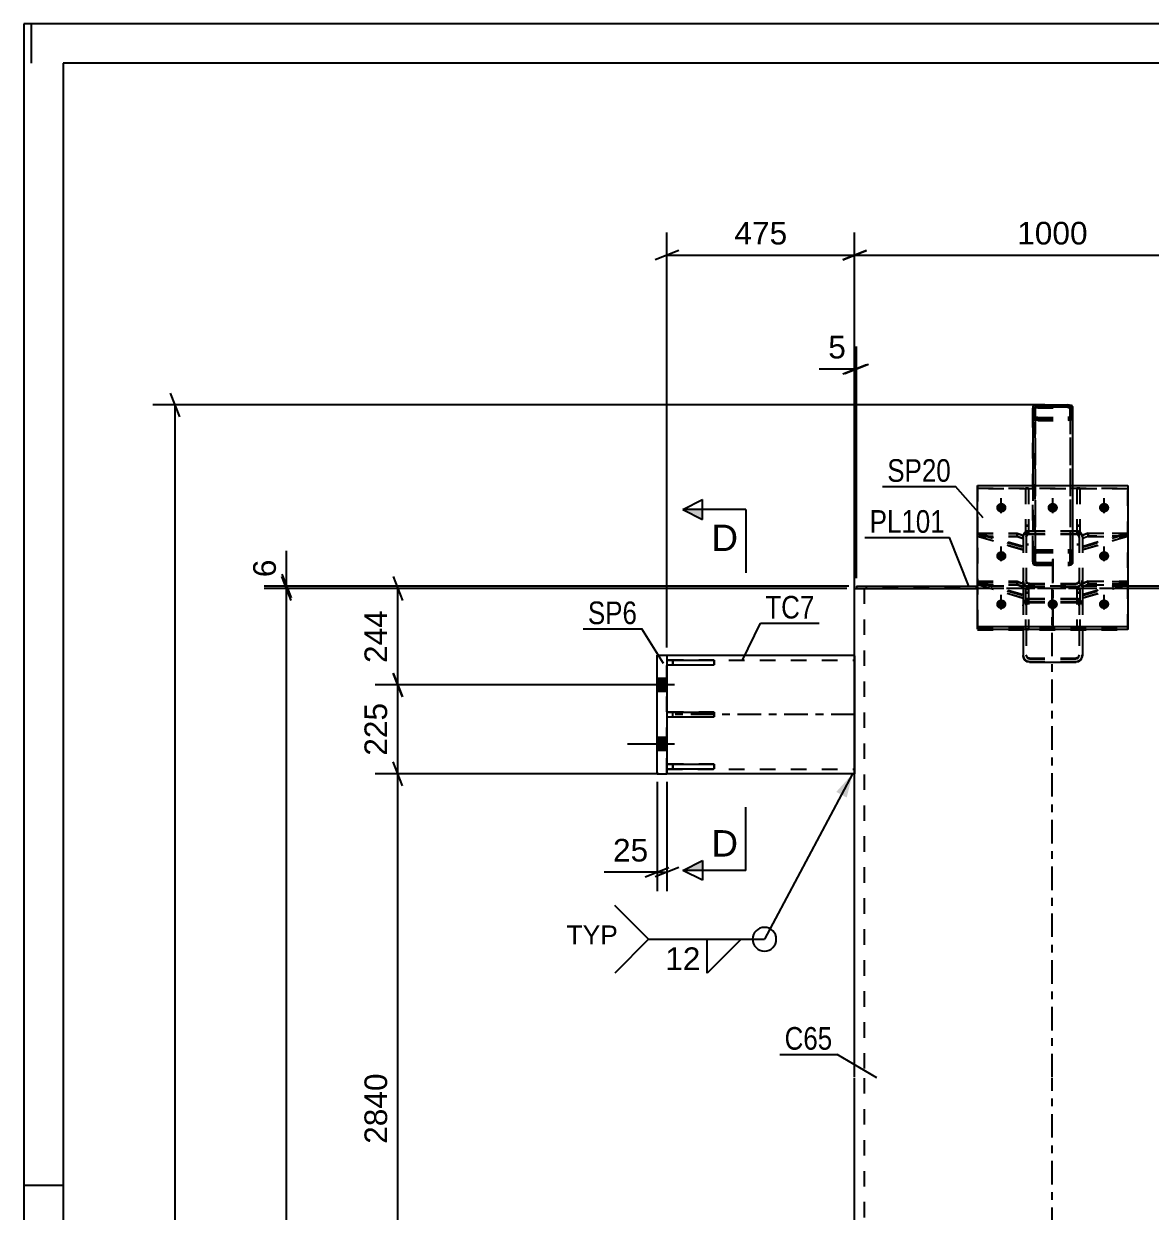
# Model space of a CAD drawing. Header units: millimetres. Extents: x 0 to 841, y 0 to 1249.
# Drawn here: x 0 to 142.5, y 443.7 to 594 of the extents above; entities that cross this region are included whole.
import ezdxf

# ---------------------------------------------------------------- set-up
doc = ezdxf.new("R2010")
doc.units = ezdxf.units.MM
doc.linetypes.add('DXK_LINE_DOT2', pattern=[3.9198, 1.9599, -1.9599])
doc.linetypes.add('DXK_LINE_DOT3', pattern=[5.9187, 2.979, -0.9799, 0.9799, -0.9799])
doc.styles.add('Arial', font='ARIAL.TTF', dxfattribs={"height": 0.2})
doc.styles.add('Arial Narrow', font='ARIALN.TTF', dxfattribs={"height": 0.2})

# ---------------------------------------------------------------- blocks, each defined once
blk = doc.blocks.new('Unknown-284856767-1127')
at = {"color": 5, "linetype": 'Continuous'}
for p, q in [((841, 594), (0, 594)), ((0, 594), (0, 0)), ((1, 589), (1, 594)), ((836, 589), (5, 589)), ((5, 589), (5, 5)), ((5, 447), (0, 447))]:
    blk.add_line(p, q, dxfattribs=at)
blk = doc.blocks.new('Part-284856767-2459 - 2328')
at = {"color": 2, "linetype": 'Continuous'}
for p, q in [((81.35, 513.47), (87.35, 513.47)), ((81.35, 513.47), (81.35, 512.87)), ((81.35, 512.87), (87.35, 512.87)), ((87.35, 513.47), (87.35, 512.87))]:
    blk.add_line(p, q, dxfattribs=at)
at = {"color": 7, "linetype": 'DXK_LINE_DOT2'}
blk.add_line((82.1, 512.87), (82.1, 513.47), dxfattribs=at)
blk = doc.blocks.new('Part-284856767-2400 - 2328')
at = {"color": 7, "linetype": 'DXK_LINE_DOT2'}
for p, q in [((126.4, 529.01), (126.46, 529.3)), ((126.4, 529.01), (126.4, 514.16)), ((126.46, 529.3), (126.64, 529.54)), ((126.64, 529.54), (126.89, 529.71)), ((126.83, 529.16), (126.8, 529.01)), ((126.8, 529.01), (126.8, 514.16)), ((126.92, 529.28), (126.83, 529.16)), ((126.89, 529.71), (127.2, 529.76)), ((127.05, 529.36), (126.92, 529.28)), ((127.2, 529.39), (127.05, 529.36)), ((133.1, 529.76), (127.2, 529.76)), ((133.1, 529.39), (127.2, 529.39)), ((133.1, 529.76), (133.41, 529.71)), ((133.25, 529.36), (133.1, 529.39)), ((133.38, 529.28), (133.25, 529.36)), ((133.47, 529.16), (133.38, 529.28)), ((133.41, 529.71), (133.67, 529.54)), ((133.5, 529.01), (133.47, 529.16)), ((133.5, 529.01), (133.5, 514.16)), ((133.67, 529.54), (133.84, 529.3)), ((133.84, 529.3), (133.9, 529.01)), ((133.9, 529.01), (133.9, 514.16)), ((126.46, 523.18), (126.4, 523.47)), ((126.64, 522.94), (126.46, 523.18)), ((126.89, 522.77), (126.64, 522.94)), ((126.8, 523.47), (126.83, 523.32)), ((126.83, 523.32), (126.92, 523.2)), ((126.92, 523.2), (127.05, 523.12)), ((127.05, 523.12), (127.2, 523.09)), ((127.2, 523.09), (133.1, 523.09)), ((133.1, 523.09), (133.25, 523.12)), ((133.25, 523.12), (133.38, 523.2)), ((133.38, 523.2), (133.47, 523.32)), ((133.67, 522.94), (133.41, 522.77)), ((133.47, 523.32), (133.5, 523.47)), ((133.84, 523.18), (133.67, 522.94)), ((133.9, 523.47), (133.84, 523.18)), ((127.2, 522.72), (126.89, 522.77)), ((127.2, 522.72), (133.1, 522.72)), ((133.41, 522.77), (133.1, 522.72)), ((126.46, 520.77), (126.4, 520.44)), ((126.8, 520.44), (126.83, 520.6)), ((127.2, 521.29), (126.89, 521.23)), ((127.05, 520.83), (127.2, 520.87)), ((127.2, 521.29), (133.1, 521.29)), ((127.2, 520.87), (133.1, 520.87)), ((133.41, 521.23), (133.1, 521.29)), ((133.1, 520.87), (133.25, 520.83)), ((133.47, 520.6), (133.5, 520.44)), ((133.9, 520.44), (133.84, 520.77)), ((126.4, 514.16), (126.46, 513.84)), ((126.83, 514), (126.8, 514.16)), ((133.5, 514.16), (133.47, 514)), ((133.84, 513.84), (133.9, 514.16)), ((126.89, 513.38), (127.2, 513.31)), ((127.2, 513.74), (127.05, 513.77)), ((127.2, 513.74), (133.1, 513.74)), ((127.2, 513.31), (133.1, 513.31)), ((133.25, 513.77), (133.1, 513.74)), ((133.1, 513.31), (133.41, 513.38))]:
    blk.add_line(p, q, dxfattribs=at)
at = {"color": 7, "linetype": 'DXK_LINE_DOT3'}
blk.add_line((130.15, 517.3), (130.15, 526.24), dxfattribs=at)
at = {"color": 7, "linetype": 'DXK_LINE_DOT2'}
for centre, radius, start, end in [((127.24, 520.47), 0.827, 114.3199, 159.2417), ((127.22, 520.46), 0.414, 114.3199, 159.2417), ((133.08, 520.46), 0.414, 20.7583, 65.6801), ((133.07, 520.47), 0.827, 20.7583, 65.6801), ((127.22, 514.15), 0.414, 200.7583, 245.6801), ((133.08, 514.15), 0.414, 294.3199, 339.2417), ((127.24, 514.13), 0.827, 200.7583, 245.6801), ((133.07, 514.13), 0.827, 294.3199, 339.2417)]:
    blk.add_arc(centre, radius, start, end, dxfattribs=at)
blk = doc.blocks.new('Part-284856767-2336 - 2328')
at = {"color": 7, "linetype": 'DXK_LINE_DOT2'}
for p, q in [((120.65, 529.11), (120.65, 529.48)), ((120.65, 529.48), (126.4, 527.77)), ((120.65, 529.48), (125.65, 529.48)), ((126.4, 527.4), (120.65, 529.11)), ((120.65, 529.11), (125.65, 529.11)), ((125.65, 529.11), (125.65, 529.48)), ((125.65, 529.48), (126.4, 529.23)), ((125.65, 529.11), (126.4, 528.85)), ((126.4, 529.23), (126.4, 527.4))]:
    blk.add_line(p, q, dxfattribs=at)
blk = doc.blocks.new('Part-284856767-2337 - 2328')
at = {"color": 7, "linetype": 'DXK_LINE_DOT2'}
for p, q in [((120.65, 523), (120.65, 523.37)), ((120.65, 523.37), (126.4, 521.66)), ((120.65, 523.37), (125.65, 523.37)), ((126.4, 521.29), (120.65, 523)), ((120.65, 523), (125.65, 523)), ((125.65, 523), (125.65, 523.37)), ((125.65, 523.37), (126.4, 523.12)), ((125.65, 523), (126.4, 522.74)), ((126.4, 523.12), (126.4, 521.29))]:
    blk.add_line(p, q, dxfattribs=at)
blk = doc.blocks.new('Part-284856767-2338 - 2328')
at = {"color": 7, "linetype": 'DXK_LINE_DOT2'}
for p, q in [((134.65, 529.48), (133.9, 529.23)), ((133.9, 527.77), (139.65, 529.48)), ((133.9, 529.23), (133.9, 527.4)), ((134.65, 529.11), (133.9, 528.85)), ((139.65, 529.11), (133.9, 527.4)), ((139.65, 529.48), (134.65, 529.48)), ((134.65, 529.48), (134.65, 529.11)), ((134.65, 529.11), (139.65, 529.11)), ((139.65, 529.48), (139.65, 529.11))]:
    blk.add_line(p, q, dxfattribs=at)
blk = doc.blocks.new('Part-284856767-2339 - 2328')
at = {"color": 7, "linetype": 'DXK_LINE_DOT2'}
for p, q in [((134.65, 523.37), (133.9, 523.12)), ((133.9, 521.66), (139.65, 523.37)), ((133.9, 523.12), (133.9, 521.29)), ((134.65, 523), (133.9, 522.74)), ((139.65, 523), (133.9, 521.29)), ((139.65, 523.37), (134.65, 523.37)), ((134.65, 523.37), (134.65, 523)), ((134.65, 523), (139.65, 523)), ((139.65, 523.37), (139.65, 523))]:
    blk.add_line(p, q, dxfattribs=at)
blk = doc.blocks.new('Part-284856767-2340 - 2328')
at = {"color": 7, "linetype": 'DXK_LINE_DOT2'}
for p, q in [((133.2, 535.17), (133.2, 528.05)), ((133.6, 535.17), (133.2, 535.17)), ((133.6, 535.17), (133.6, 528.05)), ((133.2, 530.47), (133.6, 530.47)), ((133.2, 529.51), (133.6, 529.51)), ((133.6, 528.05), (133.2, 528.05))]:
    blk.add_line(p, q, dxfattribs=at)
blk = doc.blocks.new('Part-284856767-2341 - 2328')
at = {"color": 7, "linetype": 'DXK_LINE_DOT2'}
for p, q in [((126.7, 535.17), (126.7, 528.05)), ((127.1, 535.17), (126.7, 535.17)), ((127.1, 535.17), (127.1, 528.05)), ((126.7, 530.47), (127.1, 530.47)), ((126.7, 529.51), (127.1, 529.51)), ((127.1, 528.05), (126.7, 528.05))]:
    blk.add_line(p, q, dxfattribs=at)
blk = doc.blocks.new('Part-284856767-2342 - 2328')
at = {"color": 7, "linetype": 'DXK_LINE_DOT2'}
for p, q in [((126.7, 522.46), (126.7, 517.31)), ((126.7, 522.46), (127.1, 522.46)), ((126.7, 522.01), (127.1, 522.01)), ((127.1, 522.46), (127.1, 517.31)), ((126.7, 521.01), (127.1, 521.01)), ((127.1, 517.31), (126.7, 517.31))]:
    blk.add_line(p, q, dxfattribs=at)
blk = doc.blocks.new('Bolt-284856767-2343 - 2328')
at = {"color": 1, "linetype": 'DXK_LINE_DOT2'}
for p, q in [((123.65, 532.09), (123.65, 533.89)), ((130.15, 532.09), (130.15, 533.89)), ((136.65, 532.09), (136.65, 533.89)), ((123.65, 525.98), (123.65, 527.78)), ((136.65, 525.98), (136.65, 527.78)), ((123.65, 519.88), (123.65, 521.67)), ((130.15, 519.88), (130.15, 521.67)), ((136.65, 519.88), (136.65, 521.67))]:
    blk.add_line(p, q, dxfattribs=at)
blk = doc.blocks.new('Part-284856767-2344 - 2328')
at = {"color": 2, "linetype": 'Continuous'}
for p, q in [((127.7, 545.39), (127.83, 545.46)), ((127.83, 545.46), (128.02, 545.5)), ((128.02, 545.5), (128.25, 545.52)), ((128.25, 545.52), (132.05, 545.52)), ((132.05, 545.52), (132.28, 545.5)), ((132.28, 545.5), (132.48, 545.45)), ((132.48, 545.45), (132.61, 545.39)), ((127.65, 545.31), (127.7, 545.39)), ((127.65, 545.31), (127.65, 535.58)), ((132.61, 545.39), (132.65, 545.31)), ((132.65, 545.31), (132.65, 535.58))]:
    blk.add_line(p, q, dxfattribs=at)
at = {"color": 7, "linetype": 'DXK_LINE_DOT2'}
for p, q in [((127.65, 544.01), (127.65, 545.31)), ((127.65, 544.01), (127.65, 525.69)), ((127.7, 543.93), (127.65, 544.01)), ((127.97, 545.35), (127.95, 545.31)), ((127.95, 544.01), (127.95, 545.31)), ((127.95, 545.31), (127.95, 526.99)), ((127.95, 544.01), (127.95, 525.69)), ((127.95, 544.01), (127.97, 543.97)), ((127.97, 543.97), (128.04, 543.94)), ((128.04, 545.38), (127.97, 545.35)), ((128.14, 545.4), (128.04, 545.38)), ((128.25, 545.41), (128.14, 545.4)), ((128.25, 545.41), (132.05, 545.41)), ((132.17, 545.4), (132.05, 545.41)), ((132.26, 545.38), (132.17, 545.4)), ((132.33, 545.35), (132.26, 545.38)), ((132.28, 543.95), (132.33, 543.97)), ((132.35, 545.31), (132.33, 545.35)), ((132.33, 543.97), (132.35, 544.01)), ((132.35, 544.01), (132.35, 545.31)), ((132.35, 545.31), (132.35, 526.99)), ((132.35, 544.01), (132.35, 525.69)), ((132.65, 544.01), (132.61, 543.93)), ((132.65, 544.01), (132.65, 545.31)), ((132.65, 544.01), (132.65, 525.69)), ((127.83, 543.86), (127.7, 543.93)), ((128.02, 543.82), (127.83, 543.86)), ((128.25, 543.8), (128.02, 543.82)), ((128.04, 543.94), (128.14, 543.91)), ((128.14, 543.91), (128.25, 543.91)), ((128.25, 543.91), (132.05, 543.91)), ((128.25, 543.8), (132.05, 543.8)), ((132.05, 543.91), (132.17, 543.91)), ((132.28, 543.82), (132.05, 543.8)), ((132.17, 543.91), (132.26, 543.94)), ((132.26, 543.94), (132.28, 543.95)), ((132.48, 543.86), (132.28, 543.82)), ((132.61, 543.93), (132.48, 543.86)), ((127.65, 535.58), (127.65, 526.99)), ((132.65, 535.58), (132.65, 526.99)), ((127.7, 527.07), (127.65, 526.99)), ((127.65, 526.99), (127.65, 525.69)), ((127.83, 527.13), (127.7, 527.07)), ((128.02, 527.18), (127.83, 527.13)), ((127.95, 526.99), (127.97, 527.03)), ((127.95, 525.69), (127.95, 526.99)), ((127.97, 527.03), (128.04, 527.06)), ((128.25, 527.19), (128.02, 527.18)), ((128.04, 527.06), (128.14, 527.08)), ((128.14, 527.08), (128.25, 527.09)), ((128.25, 527.19), (132.05, 527.19)), ((128.25, 527.09), (132.05, 527.09)), ((132.28, 527.18), (132.05, 527.19)), ((132.05, 527.09), (132.17, 527.08)), ((132.17, 527.08), (132.26, 527.06)), ((132.26, 527.06), (132.33, 527.03)), ((132.48, 527.13), (132.28, 527.18)), ((132.33, 527.03), (132.35, 526.99)), ((132.35, 526.99), (132.35, 525.69)), ((132.61, 527.07), (132.48, 527.13)), ((132.65, 526.99), (132.61, 527.07)), ((132.65, 526.99), (132.65, 525.69)), ((127.65, 525.69), (127.7, 525.61)), ((127.7, 525.61), (127.83, 525.54)), ((127.83, 525.54), (128.02, 525.5)), ((127.97, 525.65), (127.95, 525.69)), ((128.04, 525.61), (127.97, 525.65)), ((128.02, 525.5), (128.25, 525.48)), ((128.14, 525.59), (128.04, 525.61)), ((128.25, 525.58), (128.14, 525.59)), ((128.25, 525.58), (132.05, 525.58)), ((128.25, 525.48), (132.05, 525.48)), ((132.17, 525.59), (132.05, 525.58)), ((132.05, 525.48), (132.28, 525.5)), ((132.26, 525.61), (132.17, 525.59)), ((132.33, 525.65), (132.26, 525.61)), ((132.28, 525.5), (132.48, 525.54)), ((132.35, 525.69), (132.33, 525.65)), ((132.48, 525.54), (132.61, 525.61)), ((132.61, 525.61), (132.65, 525.69))]:
    blk.add_line(p, q, dxfattribs=at)
blk = doc.blocks.new('Part-284856767-2345 - 2328')
at = {"color": 2, "linetype": 'Continuous'}
for p, q in [((127.7, 545.64), (127.65, 545.56)), ((127.65, 545.56), (127.65, 545.31)), ((127.83, 545.71), (127.7, 545.64)), ((128.02, 545.75), (127.83, 545.71)), ((127.95, 545.56), (127.97, 545.6)), ((127.95, 545.56), (127.95, 545.48)), ((127.97, 545.6), (128.04, 545.64)), ((128.25, 545.77), (128.02, 545.75)), ((128.04, 545.64), (128.14, 545.66)), ((128.14, 545.66), (128.25, 545.67)), ((128.25, 545.77), (132.05, 545.77)), ((128.25, 545.67), (132.05, 545.67)), ((132.28, 545.75), (132.05, 545.77)), ((132.05, 545.67), (132.17, 545.66)), ((132.17, 545.66), (132.26, 545.64)), ((132.26, 545.64), (132.33, 545.6)), ((132.48, 545.71), (132.28, 545.75)), ((132.33, 545.6), (132.35, 545.56)), ((132.35, 545.56), (132.35, 545.48)), ((132.61, 545.64), (132.48, 545.71)), ((132.65, 545.56), (132.61, 545.64)), ((132.65, 545.56), (132.65, 545.31))]:
    blk.add_line(p, q, dxfattribs=at)
at = {"color": 7, "linetype": 'DXK_LINE_DOT2'}
for p, q in [((127.65, 527.24), (127.65, 545.56)), ((127.95, 545.48), (127.95, 527.24)), ((127.95, 545.48), (127.95, 544.26)), ((132.35, 545.56), (132.35, 527.24)), ((132.35, 545.48), (132.35, 544.26)), ((132.65, 545.56), (132.65, 527.24)), ((127.65, 545.31), (127.65, 544.26)), ((127.65, 544.26), (127.65, 525.94)), ((127.65, 544.26), (127.7, 544.19)), ((127.7, 544.19), (127.83, 544.12)), ((127.83, 544.12), (128.02, 544.08)), ((127.95, 525.94), (127.95, 544.26)), ((127.97, 544.23), (127.95, 544.26)), ((128.04, 544.19), (127.97, 544.23)), ((128.02, 544.08), (128.25, 544.06)), ((128.14, 544.17), (128.04, 544.19)), ((128.25, 544.16), (128.14, 544.17)), ((128.25, 544.16), (132.05, 544.16)), ((128.25, 544.06), (132.05, 544.06)), ((132.17, 544.17), (132.05, 544.16)), ((132.05, 544.06), (132.28, 544.07)), ((132.26, 544.19), (132.17, 544.17)), ((132.26, 544.19), (132.28, 544.2)), ((132.28, 544.2), (132.33, 544.23)), ((132.28, 544.07), (132.48, 544.12)), ((132.33, 544.23), (132.35, 544.26)), ((132.35, 544.26), (132.35, 525.94)), ((132.48, 544.12), (132.61, 544.19)), ((132.61, 544.19), (132.65, 544.26)), ((132.65, 545.31), (132.65, 544.26)), ((132.65, 544.26), (132.65, 525.94)), ((127.83, 527.38), (128.02, 527.43)), ((128.02, 527.43), (128.25, 527.44)), ((128.25, 527.44), (132.05, 527.44)), ((132.05, 527.44), (132.28, 527.43)), ((132.28, 527.43), (132.48, 527.38)), ((127.65, 527.24), (127.7, 527.32)), ((127.65, 525.94), (127.65, 527.24)), ((127.7, 525.86), (127.65, 525.94)), ((127.7, 527.32), (127.83, 527.38)), ((127.97, 527.28), (127.95, 527.24)), ((127.95, 527.24), (127.95, 525.94)), ((127.95, 525.94), (127.97, 525.9)), ((128.04, 527.31), (127.97, 527.28)), ((128.14, 527.33), (128.04, 527.31)), ((128.25, 527.34), (128.14, 527.33)), ((128.25, 527.34), (132.05, 527.34)), ((132.17, 527.33), (132.05, 527.34)), ((132.26, 527.31), (132.17, 527.33)), ((132.33, 527.28), (132.26, 527.31)), ((132.35, 527.24), (132.33, 527.28)), ((132.33, 525.9), (132.35, 525.94)), ((132.35, 525.94), (132.35, 527.24)), ((132.48, 527.38), (132.61, 527.32)), ((132.61, 527.32), (132.65, 527.24)), ((132.65, 525.94), (132.61, 525.86)), ((132.65, 525.94), (132.65, 527.24)), ((127.83, 525.79), (127.7, 525.86)), ((128.02, 525.75), (127.83, 525.79)), ((127.97, 525.9), (128.04, 525.87)), ((128.25, 525.73), (128.02, 525.75)), ((128.04, 525.87), (128.14, 525.84)), ((128.14, 525.84), (128.25, 525.84)), ((128.25, 525.84), (132.05, 525.83)), ((128.25, 525.73), (132.05, 525.73)), ((132.05, 525.83), (132.17, 525.84)), ((132.28, 525.75), (132.05, 525.73)), ((132.17, 525.84), (132.26, 525.86)), ((132.26, 525.86), (132.33, 525.9)), ((132.48, 525.79), (132.28, 525.75)), ((132.61, 525.86), (132.48, 525.79))]:
    blk.add_line(p, q, dxfattribs=at)
blk = doc.blocks.new('Part-284856767-2346 - 2328')
at = {"color": 7, "linetype": 'DXK_LINE_DOT2'}
for p, q in [((139.65, 535.51), (120.65, 535.51)), ((120.65, 535.51), (120.65, 517.31)), ((139.65, 535.17), (120.65, 535.17)), ((139.65, 517.31), (139.65, 535.51)), ((120.65, 517.65), (139.65, 517.65)), ((120.65, 517.31), (139.65, 517.31))]:
    blk.add_line(p, q, dxfattribs=at)
blk = doc.blocks.new('Part-284856767-2432 - 2328')
at = {"color": 2, "linetype": 'Continuous'}
for p, q in [((81.35, 506.9), (87.35, 506.9)), ((81.35, 506.9), (81.35, 506.3)), ((87.35, 506.9), (87.35, 506.3)), ((81.35, 506.3), (87.35, 506.3))]:
    blk.add_line(p, q, dxfattribs=at)
at = {"color": 7, "linetype": 'DXK_LINE_DOT2'}
blk.add_line((82.1, 506.3), (82.1, 506.9), dxfattribs=at)
blk = doc.blocks.new('Part-284856767-2434 - 2328')
at = {"color": 2, "linetype": 'Continuous'}
for p, q in [((81.35, 514.09), (105.1, 514.09)), ((105.1, 512.89), (105.1, 514.09)), ((105.1, 512.89), (105.1, 499.09)), ((105.1, 499.09), (81.35, 499.09))]:
    blk.add_line(p, q, dxfattribs=at)
at = {"color": 7, "linetype": 'DXK_LINE_DOT2'}
for p, q in [((81.35, 499.09), (81.35, 514.09)), ((105.1, 514), (105.1, 512.89)), ((81.35, 513.49), (105.1, 513.49)), ((81.35, 499.69), (105.1, 499.69)), ((105.1, 499.69), (105.1, 499.74))]:
    blk.add_line(p, q, dxfattribs=at)
at = {"color": 7, "linetype": 'DXK_LINE_DOT3'}
blk.add_line((105.1, 506.59), (81.35, 506.59), dxfattribs=at)
blk = doc.blocks.new('Part-284856767-2435 - 2328')
at = {"color": 7, "linetype": 'DXK_LINE_DOT2'}
for p, q in [((126.46, 529.37), (126.4, 529.08)), ((126.4, 529.08), (126.4, 517.39)), ((126.64, 529.62), (126.46, 529.37)), ((126.89, 529.78), (126.64, 529.62)), ((126.8, 529.08), (126.83, 529.23)), ((126.8, 529.08), (126.8, 514.06)), ((126.83, 529.23), (126.92, 529.35)), ((127.2, 529.84), (126.89, 529.78)), ((126.92, 529.35), (127.05, 529.43)), ((127.05, 529.43), (127.2, 529.46)), ((127.2, 529.84), (133.1, 529.84)), ((127.2, 529.46), (133.1, 529.46)), ((133.41, 529.78), (133.1, 529.84)), ((133.1, 529.46), (133.25, 529.43)), ((133.25, 529.43), (133.38, 529.35)), ((133.38, 529.35), (133.47, 529.23)), ((133.67, 529.62), (133.41, 529.78)), ((133.47, 529.23), (133.5, 529.08)), ((133.5, 529.08), (133.5, 514.06)), ((133.84, 529.37), (133.67, 529.62)), ((133.9, 529.08), (133.84, 529.37)), ((133.9, 529.08), (133.9, 517.39)), ((126.4, 523.54), (126.46, 523.25)), ((126.46, 523.25), (126.64, 523.01)), ((126.64, 523.01), (126.89, 522.85)), ((126.83, 523.4), (126.8, 523.54)), ((126.92, 523.27), (126.83, 523.4)), ((127.05, 523.19), (126.92, 523.27)), ((127.2, 523.16), (127.05, 523.19)), ((127.2, 523.16), (133.1, 523.16)), ((133.25, 523.19), (133.1, 523.16)), ((133.38, 523.27), (133.25, 523.19)), ((133.47, 523.4), (133.38, 523.27)), ((133.41, 522.85), (133.67, 523.01)), ((133.5, 523.54), (133.47, 523.4)), ((133.67, 523.01), (133.84, 523.25)), ((133.84, 523.25), (133.9, 523.54)), ((126.89, 522.85), (127.2, 522.79)), ((127.2, 522.79), (133.1, 522.79)), ((133.1, 522.79), (133.41, 522.85)), ((126.4, 520.34), (126.46, 520.67)), ((126.83, 520.5), (126.8, 520.34)), ((126.89, 521.13), (127.2, 521.19)), ((127.2, 520.77), (127.05, 520.74)), ((127.2, 521.19), (133.1, 521.19)), ((127.2, 520.77), (133.1, 520.77)), ((133.1, 521.19), (133.41, 521.13)), ((133.25, 520.74), (133.1, 520.77)), ((133.5, 520.34), (133.47, 520.5)), ((133.84, 520.67), (133.9, 520.34)), ((126.8, 514.06), (126.83, 513.9)), ((133.47, 513.9), (133.5, 514.06)), ((127.05, 513.67), (127.2, 513.64)), ((127.2, 513.64), (133.1, 513.64)), ((133.1, 513.64), (133.25, 513.67))]:
    blk.add_line(p, q, dxfattribs=at)
at = {"color": 7, "linetype": 'DXK_LINE_DOT3'}
blk.add_line((130.15, 526.31), (130.15, 517.2), dxfattribs=at)
at = {"color": 2, "linetype": 'Continuous'}
for p, q in [((126.4, 517.39), (126.4, 514.06)), ((133.9, 517.39), (133.9, 514.06)), ((126.46, 513.74), (126.4, 514.06)), ((133.9, 514.06), (133.84, 513.74)), ((127.2, 513.21), (126.89, 513.28)), ((127.2, 513.21), (133.1, 513.21)), ((133.41, 513.28), (133.1, 513.21))]:
    blk.add_line(p, q, dxfattribs=at)
at = {"color": 7, "linetype": 'DXK_LINE_DOT2'}
for centre, radius, start, end in [((127.24, 520.37), 0.827, 114.3199, 159.2417), ((127.22, 520.36), 0.414, 114.3199, 159.2417), ((133.08, 520.36), 0.414, 20.7583, 65.6801), ((133.07, 520.37), 0.827, 20.7583, 65.6801), ((127.22, 514.05), 0.414, 200.7583, 245.6801), ((133.08, 514.05), 0.414, 294.3199, 339.2417)]:
    blk.add_arc(centre, radius, start, end, dxfattribs=at)
at = {"color": 2, "linetype": 'Continuous'}
for centre, start, end in [((127.24, 514.03), 200.7583, 245.6801), ((133.07, 514.03), 294.3199, 339.2417)]:
    blk.add_arc(centre, 0.827, start, end, dxfattribs=at)
blk = doc.blocks.new('Part-284856767-2466 - 2328')
at = {"color": 2, "linetype": 'Continuous'}
for p, q in [((80.1, 499.09), (80.1, 514.09)), ((80.1, 514.09), (81.35, 514.09)), ((81.35, 514.09), (81.35, 513.47)), ((81.35, 512.87), (81.35, 506.9)), ((81.35, 506.3), (81.35, 500.32)), ((80.1, 499.09), (81.35, 499.09)), ((81.35, 499.72), (81.35, 499.09))]:
    blk.add_line(p, q, dxfattribs=at)
at = {"color": 7, "linetype": 'DXK_LINE_DOT2'}
for p, q in [((81.35, 513.47), (81.35, 512.87)), ((81.35, 506.9), (81.35, 506.3)), ((81.35, 500.32), (81.35, 499.72))]:
    blk.add_line(p, q, dxfattribs=at)
blk = doc.blocks.new('Part-284856767-2470 - 2328')
at = {"color": 7, "linetype": 'DXK_LINE_DOT2'}
for p, q in [((87.35, 513.47), (81.35, 513.47)), ((81.35, 513.47), (81.35, 512.87)), ((81.35, 512.87), (87.35, 512.87)), ((82.1, 513.47), (82.1, 512.87)), ((87.35, 512.87), (87.35, 513.47))]:
    blk.add_line(p, q, dxfattribs=at)
blk = doc.blocks.new('Part-284856767-2471 - 2328')
at = {"color": 7, "linetype": 'DXK_LINE_DOT2'}
for p, q in [((87.35, 506.9), (81.35, 506.9)), ((81.35, 506.9), (81.35, 506.3)), ((82.1, 506.3), (82.1, 506.9)), ((87.35, 506.3), (87.35, 506.9)), ((81.35, 506.3), (87.35, 506.3))]:
    blk.add_line(p, q, dxfattribs=at)
blk = doc.blocks.new('Part-284856767-2472 - 2328')
at = {"color": 7, "linetype": 'DXK_LINE_DOT2'}
for p, q in [((87.35, 500.32), (81.35, 500.32)), ((81.35, 500.32), (81.35, 499.72)), ((81.35, 499.72), (87.35, 499.72)), ((82.1, 500.32), (82.1, 499.72)), ((87.35, 499.72), (87.35, 500.32))]:
    blk.add_line(p, q, dxfattribs=at)
blk = doc.blocks.new('Part-284856767-2621 - 2328')
at = {"color": 7, "linetype": 'DXK_LINE_DOT2'}
for p, q in [((133.2, 522.46), (133.2, 517.31)), ((133.2, 522.46), (133.6, 522.46)), ((133.2, 522.01), (133.6, 522.01)), ((133.6, 522.46), (133.6, 517.31)), ((133.6, 521.01), (133.2, 521.01)), ((133.2, 517.31), (133.6, 517.31))]:
    blk.add_line(p, q, dxfattribs=at)
blk = doc.blocks.new('Part-284856767-2486 - 2328')
at = {"color": 2, "linetype": 'Continuous'}
for p, q in [((81.35, 500.32), (87.35, 500.32)), ((81.35, 500.32), (81.35, 499.72)), ((81.35, 499.72), (87.35, 499.72)), ((87.35, 500.32), (87.35, 499.72))]:
    blk.add_line(p, q, dxfattribs=at)
at = {"color": 7, "linetype": 'DXK_LINE_DOT2'}
blk.add_line((82.1, 499.72), (82.1, 500.32), dxfattribs=at)
blk = doc.blocks.new('Part-284856767-2501 - 2328')
at = {"color": 2, "linetype": 'Continuous'}
for p, q in [((105.35, 522.84), (120.65, 522.84)), ((105.35, 522.84), (105.35, 522.54)), ((105.35, 522.54), (106.49, 522.54)), ((154.85, 522.84), (139.65, 522.84)), ((154.85, 522.54), (153.72, 522.54)), ((154.85, 522.84), (154.85, 522.54))]:
    blk.add_line(p, q, dxfattribs=at)
at = {"color": 7, "linetype": 'DXK_LINE_DOT2'}
for p, q in [((153.72, 522.54), (106.49, 522.54)), ((139.65, 522.84), (120.65, 522.84))]:
    blk.add_line(p, q, dxfattribs=at)
blk = doc.blocks.new('Part-284856767-2506 - 2328')
at = {"color": 2, "linetype": 'Continuous'}
for p, q in [((120.65, 517.39), (120.65, 535.58)), ((120.65, 535.58), (139.65, 535.58)), ((139.65, 535.58), (139.65, 517.39)), ((120.65, 517.73), (139.65, 517.73)), ((120.65, 517.39), (139.65, 517.39))]:
    blk.add_line(p, q, dxfattribs=at)
at = {"color": 7, "linetype": 'DXK_LINE_DOT2'}
blk.add_line((120.65, 535.24), (139.65, 535.24), dxfattribs=at)
blk = doc.blocks.new('Bolt-284856767-2527 - 2328')
at = {"linetype": 'Continuous'}
for points in [[(80.1, 511.17), (80.1, 509.52), (81.35, 509.52), (81.35, 511.17)], [(80.1, 511.17), (80.1, 509.52), (81.35, 509.52), (81.35, 511.17)], [(80.1, 503.67), (80.1, 502.02), (81.35, 502.02), (81.35, 503.67)], [(80.1, 503.67), (80.1, 502.02), (81.35, 502.02), (81.35, 503.67)]]:
    blk.add_hatch(color=1, dxfattribs=at).paths.add_polyline_path(points)
at = {"color": 1, "linetype": 'Continuous'}
for p, q in [((81.35, 511.17), (80.1, 511.17)), ((81.35, 511.17), (80.1, 511.17)), ((82.3, 510.34), (76.35, 510.34)), ((82.3, 510.34), (76.35, 510.34)), ((81.35, 509.52), (80.1, 509.52)), ((81.35, 509.52), (80.1, 509.52)), ((81.35, 503.67), (80.1, 503.67)), ((81.35, 503.67), (80.1, 503.67)), ((82.3, 502.84), (76.35, 502.84)), ((82.3, 502.84), (76.35, 502.84)), ((81.35, 502.02), (80.1, 502.02)), ((81.35, 502.02), (80.1, 502.02))]:
    blk.add_line(p, q, dxfattribs=at)
blk = doc.blocks.new('Part-284856767-2543 - 2328')
at = {"color": 7, "linetype": 'DXK_LINE_DOT2'}
for p, q in [((134.65, 523.45), (133.9, 523.19)), ((139.65, 523.45), (133.9, 521.74)), ((133.9, 523.19), (133.9, 521.36)), ((133.9, 522.81), (134.65, 523.07)), ((133.9, 521.36), (139.65, 523.07)), ((134.65, 523.07), (134.65, 523.45)), ((134.65, 523.45), (139.65, 523.45)), ((139.65, 523.07), (134.65, 523.07)), ((139.65, 523.07), (139.65, 523.45))]:
    blk.add_line(p, q, dxfattribs=at)
blk = doc.blocks.new('Part-284856767-2625 - 2328')
at = {"color": 7, "linetype": 'DXK_LINE_DOT2'}
for p, q in [((133.2, 535.24), (133.2, 528.13)), ((133.6, 535.24), (133.2, 535.24)), ((133.6, 535.24), (133.6, 528.13)), ((133.2, 530.54), (133.6, 530.54)), ((133.2, 529.58), (133.6, 529.58)), ((133.2, 528.13), (133.6, 528.13))]:
    blk.add_line(p, q, dxfattribs=at)
blk = doc.blocks.new('Part-284856767-2544 - 2328')
at = {"color": 7, "linetype": 'DXK_LINE_DOT2'}
for p, q in [((134.65, 529.55), (133.9, 529.3)), ((139.65, 529.55), (133.9, 527.84)), ((133.9, 529.3), (133.9, 527.47)), ((133.9, 528.92), (134.65, 529.18)), ((133.9, 527.47), (139.65, 529.18)), ((134.65, 529.18), (134.65, 529.55)), ((134.65, 529.55), (139.65, 529.55)), ((139.65, 529.18), (134.65, 529.18)), ((139.65, 529.18), (139.65, 529.55))]:
    blk.add_line(p, q, dxfattribs=at)
blk = doc.blocks.new('Part-284856767-2545 - 2328')
at = {"color": 7, "linetype": 'DXK_LINE_DOT2'}
for p, q in [((126.4, 521.74), (120.65, 523.45)), ((120.65, 523.45), (125.65, 523.45)), ((120.65, 523.45), (120.65, 523.07)), ((120.65, 523.07), (126.4, 521.36)), ((120.65, 523.07), (125.65, 523.07)), ((125.65, 523.45), (126.4, 523.19)), ((125.65, 523.45), (125.65, 523.07)), ((125.65, 523.07), (126.4, 522.81)), ((126.4, 523.19), (126.4, 521.36))]:
    blk.add_line(p, q, dxfattribs=at)
blk = doc.blocks.new('Part-284856767-2546 - 2328')
at = {"color": 7, "linetype": 'DXK_LINE_DOT2'}
for p, q in [((126.4, 527.84), (120.65, 529.55)), ((120.65, 529.55), (125.65, 529.55)), ((120.65, 529.55), (120.65, 529.18)), ((120.65, 529.18), (126.4, 527.47)), ((120.65, 529.18), (125.65, 529.18)), ((125.65, 529.55), (126.4, 529.3)), ((125.65, 529.55), (125.65, 529.18)), ((125.65, 529.18), (126.4, 528.92)), ((126.4, 529.3), (126.4, 527.47))]:
    blk.add_line(p, q, dxfattribs=at)
blk = doc.blocks.new('Part-284856767-2550 - 2328')
at = {"color": 7, "linetype": 'DXK_LINE_DOT2'}
for p, q in [((126.7, 535.24), (126.7, 528.13)), ((127.1, 535.24), (126.7, 535.24)), ((127.1, 535.24), (127.1, 528.13)), ((126.7, 530.54), (127.1, 530.54)), ((126.7, 529.58), (127.1, 529.58)), ((126.7, 528.13), (127.1, 528.13))]:
    blk.add_line(p, q, dxfattribs=at)
blk = doc.blocks.new('Part-284856767-2566 - 2328')
at = {"color": 2, "linetype": 'Continuous'}
for p, q in [((105.1, 460.69), (105.1, 522.54)), ((105.1, 522.54), (105.35, 522.54)), ((106.49, 522.54), (107.5, 522.54)), ((107.5, 522.54), (120.65, 522.54)), ((153.72, 522.54), (139.65, 522.54)), ((105.1, 352.44), (105.1, 460.59))]:
    blk.add_line(p, q, dxfattribs=at)
at = {"color": 7, "linetype": 'DXK_LINE_DOT2'}
for p, q in [((105.1, 522.54), (106.49, 522.54)), ((105.35, 522.54), (105.81, 522.54)), ((106.3, 522.54), (106.3, 460.69)), ((139.65, 522.54), (120.65, 522.54)), ((106.3, 460.59), (106.3, 352.44))]:
    blk.add_line(p, q, dxfattribs=at)
at = {"color": 7, "linetype": 'DXK_LINE_DOT3'}
for p, q in [((130.1, 460.69), (130.1, 522.54)), ((130.1, 352.44), (130.1, 460.59))]:
    blk.add_line(p, q, dxfattribs=at)
blk = doc.blocks.new('Bolt-284856767-2595 - 2328')
at = {"linetype": 'Continuous'}
for points in [[(123.65, 532.15), (123.52, 532.16), (123.39, 532.2), (123.27, 532.27), (123.17, 532.35), (123.09, 532.46), (123.03, 532.57), (123, 532.7), (123, 532.83), (123.03, 532.95), (123.09, 533.07), (123.17, 533.17), (123.27, 533.26), (123.39, 533.32), (123.52, 533.36), (123.65, 533.37), (123.79, 533.36), (123.92, 533.32), (124.03, 533.26), (124.13, 533.17), (124.21, 533.07), (124.27, 532.95), (124.3, 532.83), (124.3, 532.7), (124.27, 532.57), (124.21, 532.46), (124.13, 532.35), (124.03, 532.27), (123.92, 532.2), (123.79, 532.16)], [(130.15, 532.15), (130.02, 532.16), (129.89, 532.2), (129.77, 532.27), (129.67, 532.35), (129.59, 532.46), (129.53, 532.57), (129.5, 532.7), (129.5, 532.83), (129.53, 532.95), (129.59, 533.07), (129.67, 533.17), (129.77, 533.26), (129.89, 533.32), (130.02, 533.36), (130.15, 533.37), (130.29, 533.36), (130.42, 533.32), (130.53, 533.26), (130.63, 533.17), (130.71, 533.07), (130.77, 532.95), (130.8, 532.83), (130.8, 532.7), (130.77, 532.57), (130.71, 532.46), (130.63, 532.35), (130.53, 532.27), (130.42, 532.2), (130.29, 532.16)], [(136.65, 532.15), (136.52, 532.16), (136.39, 532.2), (136.27, 532.27), (136.17, 532.35), (136.09, 532.46), (136.03, 532.57), (136, 532.7), (136, 532.83), (136.03, 532.95), (136.09, 533.07), (136.17, 533.17), (136.27, 533.26), (136.39, 533.32), (136.52, 533.36), (136.65, 533.37), (136.79, 533.36), (136.92, 533.32), (137.03, 533.26), (137.13, 533.17), (137.21, 533.07), (137.27, 532.95), (137.3, 532.83), (137.3, 532.7), (137.27, 532.57), (137.21, 532.46), (137.13, 532.35), (137.03, 532.27), (136.92, 532.2), (136.79, 532.16)], [(123.65, 526.04), (123.52, 526.06), (123.39, 526.1), (123.27, 526.16), (123.17, 526.25), (123.09, 526.35), (123.03, 526.47), (123, 526.59), (123, 526.72), (123.03, 526.84), (123.09, 526.96), (123.17, 527.06), (123.27, 527.15), (123.39, 527.21), (123.52, 527.25), (123.65, 527.27), (123.79, 527.25), (123.92, 527.21), (124.03, 527.15), (124.13, 527.06), (124.21, 526.96), (124.27, 526.84), (124.3, 526.72), (124.3, 526.59), (124.27, 526.47), (124.21, 526.35), (124.13, 526.25), (124.03, 526.16), (123.92, 526.1), (123.79, 526.06)], [(136.65, 526.04), (136.52, 526.06), (136.39, 526.1), (136.27, 526.16), (136.17, 526.25), (136.09, 526.35), (136.03, 526.47), (136, 526.59), (136, 526.72), (136.03, 526.84), (136.09, 526.96), (136.17, 527.06), (136.27, 527.15), (136.39, 527.21), (136.52, 527.25), (136.65, 527.27), (136.79, 527.25), (136.92, 527.21), (137.03, 527.15), (137.13, 527.06), (137.21, 526.96), (137.27, 526.84), (137.3, 526.72), (137.3, 526.59), (137.27, 526.47), (137.21, 526.35), (137.13, 526.25), (137.03, 526.16), (136.92, 526.1), (136.79, 526.06)], [(123.65, 519.94), (123.52, 519.95), (123.39, 519.99), (123.27, 520.05), (123.17, 520.14), (123.09, 520.24), (123.03, 520.36), (123, 520.48), (123, 520.61), (123.03, 520.74), (123.09, 520.85), (123.17, 520.96), (123.27, 521.04), (123.39, 521.1), (123.52, 521.14), (123.65, 521.16), (123.79, 521.14), (123.92, 521.1), (124.03, 521.04), (124.13, 520.96), (124.21, 520.85), (124.27, 520.74), (124.3, 520.61), (124.3, 520.48), (124.27, 520.36), (124.21, 520.24), (124.13, 520.14), (124.03, 520.05), (123.92, 519.99), (123.79, 519.95)], [(130.15, 519.94), (130.02, 519.95), (129.89, 519.99), (129.77, 520.05), (129.67, 520.14), (129.59, 520.24), (129.53, 520.36), (129.5, 520.48), (129.5, 520.61), (129.53, 520.74), (129.59, 520.85), (129.67, 520.96), (129.77, 521.04), (129.89, 521.1), (130.02, 521.14), (130.15, 521.16), (130.29, 521.14), (130.42, 521.1), (130.53, 521.04), (130.63, 520.96), (130.71, 520.85), (130.77, 520.74), (130.8, 520.61), (130.8, 520.48), (130.77, 520.36), (130.71, 520.24), (130.63, 520.14), (130.53, 520.05), (130.42, 519.99), (130.29, 519.95)], [(136.65, 519.94), (136.52, 519.95), (136.39, 519.99), (136.27, 520.05), (136.17, 520.14), (136.09, 520.24), (136.03, 520.36), (136, 520.48), (136, 520.61), (136.03, 520.74), (136.09, 520.85), (136.17, 520.96), (136.27, 521.04), (136.39, 521.1), (136.52, 521.14), (136.65, 521.16), (136.79, 521.14), (136.92, 521.1), (137.03, 521.04), (137.13, 520.96), (137.21, 520.85), (137.27, 520.74), (137.3, 520.61), (137.3, 520.48), (137.27, 520.36), (137.21, 520.24), (137.13, 520.14), (137.03, 520.05), (136.92, 519.99), (136.79, 519.95)]]:
    blk.add_hatch(color=1, dxfattribs=at).paths.add_polyline_path(points)
at = {"color": 1, "linetype": 'Continuous'}
for p, q in [((123.65, 532.16), (123.65, 533.96)), ((130.15, 532.16), (130.15, 533.96)), ((136.65, 532.16), (136.65, 533.96)), ((123.65, 526.06), (123.65, 527.85)), ((136.65, 526.06), (136.65, 527.85)), ((123.65, 519.95), (123.65, 521.74)), ((130.15, 519.95), (130.15, 521.74)), ((136.65, 519.95), (136.65, 521.74))]:
    blk.add_line(p, q, dxfattribs=at)
blk = doc.blocks.new('Part-284856767-2623 - 2328')
at = {"color": 7, "linetype": 'DXK_LINE_DOT2'}
for p, q in [((133.6, 522.53), (133.2, 522.53)), ((133.2, 522.53), (133.2, 517.39)), ((133.2, 522.08), (133.6, 522.08)), ((133.6, 522.53), (133.6, 517.39)), ((133.2, 521.08), (133.6, 521.08))]:
    blk.add_line(p, q, dxfattribs=at)
at = {"color": 2, "linetype": 'Continuous'}
blk.add_line((133.6, 517.39), (133.2, 517.39), dxfattribs=at)
blk = doc.blocks.new('Part-284856767-2624 - 2328')
at = {"color": 7, "linetype": 'DXK_LINE_DOT2'}
for p, q in [((127.1, 522.53), (126.7, 522.53)), ((126.7, 522.53), (126.7, 517.39)), ((126.7, 522.08), (127.1, 522.08)), ((127.1, 522.53), (127.1, 517.39)), ((126.7, 521.08), (127.1, 521.08))]:
    blk.add_line(p, q, dxfattribs=at)
at = {"color": 2, "linetype": 'Continuous'}
blk.add_line((127.1, 517.39), (126.7, 517.39), dxfattribs=at)
blk = doc.blocks.new('StraightDimension-284856767-3096 - 2328')
at = {"color": 7, "linetype": 'Continuous'}
for p, q in [((80.1, 498.09), (80.1, 484.24)), ((81.35, 498.09), (81.35, 484.24)), ((78.6, 486.04), (81.6, 487.24)), ((82.85, 487.24), (79.85, 486.04)), ((80.1, 486.64), (81.35, 486.64))]:
    blk.add_line(p, q, dxfattribs=at)
at = {"color": 0}
blk.add_wipeout([(79.58, 487.39), (79.58, 491.59), (73.93, 491.59), (73.93, 487.39)], dxfattribs=at)
at = {"color": 7, "linetype": 'Continuous'}
blk.add_line((80.1, 486.64), (73.41, 486.64), dxfattribs=at)
blk.add_line((80.1, 486.64), (73.41, 486.64), dxfattribs=at)
at = {"color": 3, "style": 'Arial'}
blk.add_text('25', height=2.865, dxfattribs=at).set_placement((74.53, 487.99))
blk = doc.blocks.new('StraightDimension-284856767-2661 - 2328')
at = {"color": 7, "linetype": 'Continuous'}
for p, q in [((47.91, 497.59), (46.71, 500.59)), ((80.35, 499.09), (44.46, 499.09)), ((47.31, 414.34), (47.31, 499.09)), ((46.71, 415.84), (47.91, 412.84)), ((79.1, 414.34), (44.46, 414.34))]:
    blk.add_line(p, q, dxfattribs=at)
at = {"color": 0}
blk.add_wipeout([(46.56, 461.76), (42.36, 461.76), (42.36, 451.67), (46.56, 451.67)], dxfattribs=at)
at = {"color": 3, "style": 'Arial'}
blk.add_text('2840', height=2.865, rotation=90.0002, dxfattribs=at).set_placement((45.96, 452.27))
blk = doc.blocks.new('StraightDimension-284856767-3011 - 2328')
at = {"color": 7, "linetype": 'Continuous'}
for p, q in [((105.1, 515.34), (105.1, 567.57)), ((155.1, 515.09), (155.1, 567.57)), ((106.6, 565.32), (103.6, 564.12)), ((153.6, 564.12), (156.6, 565.32)), ((105.1, 564.72), (155.1, 564.72))]:
    blk.add_line(p, q, dxfattribs=at)
at = {"color": 0}
blk.add_wipeout([(135.15, 565.47), (135.15, 569.67), (125.06, 569.67), (125.06, 565.47)], dxfattribs=at)
at = {"color": 3, "style": 'Arial'}
blk.add_text('1000', height=2.865, dxfattribs=at).set_placement((125.66, 566.07))
blk = doc.blocks.new('StraightDimension-284856767-2645 - 2328')
at = {"color": 7, "linetype": 'Continuous'}
for p, q in [((46.71, 524.04), (47.91, 521.04)), ((104.1, 522.54), (44.46, 522.54)), ((47.31, 510.34), (47.31, 522.54)), ((47.91, 508.84), (46.71, 511.84)), ((79.1, 510.34), (44.46, 510.34))]:
    blk.add_line(p, q, dxfattribs=at)
at = {"color": 0}
blk.add_wipeout([(46.56, 520.38), (42.36, 520.38), (42.36, 512.51), (46.56, 512.51)], dxfattribs=at)
at = {"color": 3, "style": 'Arial'}
blk.add_text('244', height=2.865, rotation=90.0002, dxfattribs=at).set_placement((45.96, 513.11))
blk = doc.blocks.new('StraightDimension-284856767-2654 - 2328')
at = {"color": 7, "linetype": 'Continuous'}
for p, q in [((46.71, 511.84), (47.91, 508.84)), ((79.1, 510.34), (44.46, 510.34)), ((47.31, 499.09), (47.31, 510.34)), ((47.91, 497.59), (46.71, 500.59)), ((80.35, 499.09), (44.46, 499.09))]:
    blk.add_line(p, q, dxfattribs=at)
at = {"color": 0}
blk.add_wipeout([(46.56, 508.65), (42.36, 508.65), (42.36, 500.78), (46.56, 500.78)], dxfattribs=at)
at = {"color": 3, "style": 'Arial'}
blk.add_text('225', height=2.865, rotation=90.0002, dxfattribs=at).set_placement((45.96, 501.38))
blk = doc.blocks.new('StraightDimension-284856767-2763 - 2328')
at = {"color": 7, "linetype": 'Continuous'}
for p, q in [((33.84, 521.04), (32.64, 524.04)), ((104.1, 522.54), (30.39, 522.54)), ((33.24, 298.94), (33.24, 522.54))]:
    blk.add_line(p, q, dxfattribs=at)
blk = doc.blocks.new('StraightDimension-284856767-2773 - 2328')
at = {"color": 7, "linetype": 'Continuous'}
for p, q in [((32.64, 524.34), (33.84, 521.34)), ((33.84, 521.04), (32.64, 524.04)), ((104.35, 522.84), (30.39, 522.84)), ((104.1, 522.54), (30.39, 522.54)), ((33.24, 522.54), (33.24, 522.84))]:
    blk.add_line(p, q, dxfattribs=at)
at = {"color": 0}
blk.add_wipeout([(32.49, 526.79), (28.29, 526.79), (28.29, 523.37), (32.49, 523.37)], dxfattribs=at)
at = {"color": 7, "linetype": 'Continuous'}
blk.add_line((33.24, 522.84), (33.24, 527.32), dxfattribs=at)
blk.add_line((33.24, 522.84), (33.24, 527.32), dxfattribs=at)
at = {"color": 3, "style": 'Arial'}
blk.add_text('6', height=2.87, rotation=90.0002, dxfattribs=at).set_placement((31.89, 523.97))
blk = doc.blocks.new('StraightDimension-284856767-2884 - 2328')
at = {"color": 7, "linetype": 'Continuous'}
for p, q in [((105.1, 523.54), (105.1, 553.15)), ((105.35, 523.84), (105.35, 553.15)), ((103.6, 549.7), (106.6, 550.9)), ((106.85, 550.9), (103.85, 549.7)), ((105.1, 550.3), (105.35, 550.3))]:
    blk.add_line(p, q, dxfattribs=at)
at = {"color": 0}
blk.add_wipeout([(104.58, 551.05), (104.58, 555.25), (101.16, 555.25), (101.16, 551.05)], dxfattribs=at)
at = {"color": 7, "linetype": 'Continuous'}
blk.add_line((105.1, 550.3), (100.63, 550.3), dxfattribs=at)
blk.add_line((105.1, 550.3), (100.63, 550.3), dxfattribs=at)
at = {"color": 3, "style": 'Arial'}
blk.add_text('5', height=2.87, dxfattribs=at).set_placement((101.76, 551.65))
blk = doc.blocks.new('StraightDimension-284856767-3022 - 2328')
at = {"color": 7, "linetype": 'Continuous'}
for p, q in [((81.35, 515.09), (81.35, 567.57)), ((105.1, 515.34), (105.1, 567.57)), ((82.85, 565.32), (79.85, 564.12)), ((103.6, 564.12), (106.6, 565.32)), ((81.35, 564.72), (105.1, 564.72))]:
    blk.add_line(p, q, dxfattribs=at)
at = {"color": 0}
blk.add_wipeout([(97.16, 565.47), (97.16, 569.67), (89.29, 569.67), (89.29, 565.47)], dxfattribs=at)
at = {"color": 3, "style": 'Arial'}
blk.add_text('475', height=2.865, dxfattribs=at).set_placement((89.89, 566.07))
blk = doc.blocks.new('StraightDimension-284856767-3105 - 2328')
at = {"color": 7, "linetype": 'Continuous'}
for p, q in [((19.76, 544.27), (18.56, 547.27)), ((129.15, 545.77), (16.31, 545.77)), ((19.16, 297.69), (19.16, 545.77))]:
    blk.add_line(p, q, dxfattribs=at)
blk = doc.blocks.new('Mark-284856767-2462 - 2328')
at = {"color": 0}
blk.add_wipeout([(77.58, 518.03), (77.58, 521.03), (71.36, 521.03), (71.36, 518.03)], dxfattribs=at)
blk.add_wipeout([(77.58, 518.03), (77.58, 521.03), (71.36, 521.03), (71.36, 518.03)], dxfattribs=at)
at = {"color": 30, "linetype": 'Continuous'}
for p in [(70.76, 517.43), (80.93, 513.03)]:
    blk.add_line(p, (78.18, 517.43), dxfattribs=at)
at = {"color": 3, "style": 'Arial Narrow'}
blk.add_text('SP6', height=2.863, dxfattribs=at).set_placement((71.36, 518.03))
blk = doc.blocks.new('Mark-284856767-2497 - 2328')
at = {"color": 0}
blk.add_wipeout([(116.51, 529.59), (116.51, 532.59), (107, 532.59), (107, 529.59)], dxfattribs=at)
blk.add_wipeout([(116.51, 529.59), (116.51, 532.59), (107, 532.59), (107, 529.59)], dxfattribs=at)
at = {"color": 30, "linetype": 'Continuous'}
for p in [(106.4, 528.99), (119.55, 522.84)]:
    blk.add_line(p, (117.11, 528.99), dxfattribs=at)
at = {"color": 3, "style": 'Arial Narrow'}
blk.add_text('PL101', height=2.863, dxfattribs=at).set_placement((107, 529.59))
blk = doc.blocks.new('Mark-284856767-2502 - 2328')
at = {"color": 0}
blk.add_wipeout([(117.27, 536.04), (117.27, 539.04), (109.23, 539.04), (109.23, 536.04)], dxfattribs=at)
blk.add_wipeout([(117.27, 536.04), (117.27, 539.04), (109.23, 539.04), (109.23, 536.04)], dxfattribs=at)
at = {"color": 30, "linetype": 'Continuous'}
for p in [(108.63, 535.44), (121.37, 531.5)]:
    blk.add_line(p, (117.87, 535.44), dxfattribs=at)
at = {"color": 3, "style": 'Arial Narrow'}
blk.add_text('SP20', height=2.863, dxfattribs=at).set_placement((109.23, 536.04))
blk = doc.blocks.new('SectionMark-284856767-3142 - 2328')
at = {"linetype": 'Continuous'}
for points in [[(85.85, 532.53), (85.85, 531.28), (83.35, 532.53)], [(85.85, 488.12), (85.85, 486.87), (83.35, 486.87)]]:
    blk.add_hatch(color=6, dxfattribs=at).paths.add_polyline_path(points)
at = {"color": 6, "linetype": 'Continuous'}
for p, q in [((83.35, 532.53), (85.85, 533.78)), ((85.85, 531.28), (85.85, 533.78)), ((91.35, 532.53), (83.35, 532.53)), ((83.35, 532.53), (85.85, 531.28)), ((91.35, 532.53), (91.35, 524.53)), ((91.35, 486.87), (91.35, 494.87)), ((83.35, 486.87), (85.85, 488.12)), ((91.35, 486.87), (83.35, 486.87)), ((85.85, 485.62), (83.35, 486.87)), ((85.85, 488.12), (85.85, 485.62))]:
    blk.add_line(p, q, dxfattribs=at)
at = {"color": 0, "linetype": 'Continuous'}
for points in [[(90.35, 527.28), (90.35, 530.78), (86.98, 530.78), (86.98, 527.28)], [(90.35, 488.62), (90.35, 492.12), (86.98, 492.12), (86.98, 488.62)]]:
    blk.add_wipeout(points, dxfattribs=at)
at = {"color": 3, "linetype": 'Continuous', "style": 'Arial'}
for p in [(86.98, 527.28), (86.98, 488.62)]:
    blk.add_text('D', height=3.34, dxfattribs=at).set_placement(p)
blk = doc.blocks.new('Mark-284856767-2562 - 2328')
at = {"color": 0}
blk.add_wipeout([(102.27, 464.18), (102.27, 467.18), (96.24, 467.18), (96.24, 464.18)], dxfattribs=at)
blk.add_wipeout([(102.27, 464.18), (102.27, 467.18), (96.24, 467.18), (96.24, 464.18)], dxfattribs=at)
at = {"color": 30, "linetype": 'Continuous'}
for p in [(95.64, 463.58), (107.89, 460.6)]:
    blk.add_line(p, (102.87, 463.58), dxfattribs=at)
at = {"color": 3, "style": 'Arial Narrow'}
blk.add_text('C65', height=2.863, dxfattribs=at).set_placement((96.24, 464.18))
blk = doc.blocks.new('Mark-284856767-2628 - 2328')
at = {"color": 0, "linetype": 'Continuous'}
blk.add_wipeout([(100, 518.74), (100, 521.74), (93.8, 521.74), (93.8, 518.74)], dxfattribs=at)
blk.add_wipeout([(100, 518.74), (100, 521.74), (93.8, 521.74), (93.8, 518.74)], dxfattribs=at)
at = {"color": 30, "linetype": 'Continuous'}
for p, q in [((90.87, 513.39), (93.2, 518.14)), ((93.2, 518.14), (100.6, 518.14))]:
    blk.add_line(p, q, dxfattribs=at)
at = {"color": 3, "linetype": 'Continuous', "style": 'Arial Narrow'}
blk.add_text('TC7', height=2.863, dxfattribs=at).set_placement((93.8, 518.74))
blk = doc.blocks.new('WeldMark-284856767-3148 - 2328')
at = {"linetype": 'Continuous'}
blk.add_hatch(color=30, dxfattribs=at).paths.add_polyline_path([(102.77, 496.8), (104.84, 499.09), (104.09, 496.09)])
at = {"color": 30, "linetype": 'Continuous'}
blk.add_line((104.84, 499.09), (93.69, 478.16), dxfattribs=at)
at = {"color": 3, "linetype": 'Continuous'}
for q in [(74.76, 482.44), (74.76, 473.87)]:
    blk.add_line((79.04, 478.16), q, dxfattribs=at)
for start, end in [(90, 270), (270, 90)]:
    blk.add_arc((93.69, 478.16), 1.5, start, end, dxfattribs=at)
at = {"color": 0}
blk.add_wipeout([(85.79, 474.06), (85.79, 477.46), (80.94, 477.46), (80.94, 474.06)], dxfattribs=at)
at = {"color": 30, "linetype": 'Continuous'}
blk.add_line((79.04, 478.16), (93.69, 478.16), dxfattribs=at)
at = {"color": 3, "linetype": 'Continuous'}
for p, q in [((86.45, 478.16), (90.73, 478.16)), ((90.73, 478.16), (86.45, 473.87)), ((86.45, 473.87), (86.45, 478.16))]:
    blk.add_line(p, q, dxfattribs=at)
at = {"color": 3, "style": 'Arial'}
blk.add_text('12', height=2.865, dxfattribs=at).set_placement((81.14, 474.26))
at = {"color": 0, "linetype": 'Continuous'}
blk.add_wipeout([(75.14, 477.51), (75.14, 480.01), (68.66, 480.01), (68.66, 477.51)], dxfattribs=at)
blk.add_wipeout([(75.14, 477.51), (75.14, 480.01), (68.66, 480.01), (68.66, 477.51)], dxfattribs=at)
at = {"color": 3, "linetype": 'Continuous', "style": 'Arial'}
blk.add_text('TYP', height=2.388, dxfattribs=at).set_placement((68.66, 477.51))

msp = doc.modelspace()

# ---------------------------------------------------------------- block references
for name in ['Unknown-284856767-1127', 'Part-284856767-2345 - 2328', 'Part-284856767-2344 - 2328', 'Part-284856767-2506 - 2328', 'Part-284856767-2346 - 2328', 'Part-284856767-2550 - 2328', 'Part-284856767-2341 - 2328', 'Part-284856767-2625 - 2328', 'Part-284856767-2340 - 2328', 'Bolt-284856767-2595 - 2328', 'Bolt-284856767-2343 - 2328', 'Part-284856767-2546 - 2328', 'Part-284856767-2336 - 2328', 'Part-284856767-2435 - 2328', 'Part-284856767-2400 - 2328', 'Part-284856767-2544 - 2328', 'Part-284856767-2338 - 2328', 'Part-284856767-2545 - 2328', 'Part-284856767-2337 - 2328', 'Part-284856767-2543 - 2328', 'Part-284856767-2339 - 2328', 'Part-284856767-2566 - 2328', 'Part-284856767-2501 - 2328', 'Part-284856767-2624 - 2328', 'Part-284856767-2342 - 2328', 'Part-284856767-2623 - 2328', 'Part-284856767-2621 - 2328', 'Part-284856767-2466 - 2328', 'Part-284856767-2434 - 2328', 'Part-284856767-2459 - 2328', 'Part-284856767-2470 - 2328', 'Bolt-284856767-2527 - 2328', 'Part-284856767-2432 - 2328', 'Part-284856767-2471 - 2328', 'Part-284856767-2472 - 2328', 'Part-284856767-2486 - 2328']:
    msp.add_blockref(name, (0, 0))

# ---------------------------------------------------------------- next in the draw order: block references
for name in ['StraightDimension-284856767-3011 - 2328', 'StraightDimension-284856767-3096 - 2328']:
    msp.add_blockref(name, (0, 0))

# ---------------------------------------------------------------- next in the draw order: block references
for name in ['StraightDimension-284856767-2645 - 2328', 'StraightDimension-284856767-2661 - 2328']:
    msp.add_blockref(name, (0, 0))

# ---------------------------------------------------------------- next in the draw order: block references
msp.add_blockref('StraightDimension-284856767-2654 - 2328', (0, 0))

# ---------------------------------------------------------------- next in the draw order: block references
msp.add_blockref('StraightDimension-284856767-2763 - 2328', (0, 0))

# ---------------------------------------------------------------- next in the draw order: block references
msp.add_blockref('StraightDimension-284856767-2773 - 2328', (0, 0))

# ---------------------------------------------------------------- next in the draw order: block references
msp.add_blockref('StraightDimension-284856767-2884 - 2328', (0, 0))

# ---------------------------------------------------------------- next in the draw order: block references
msp.add_blockref('StraightDimension-284856767-3022 - 2328', (0, 0))

# ---------------------------------------------------------------- next in the draw order: block references
msp.add_blockref('StraightDimension-284856767-3105 - 2328', (0, 0))

# ---------------------------------------------------------------- next in the draw order: block references
for name in ['SectionMark-284856767-3142 - 2328', 'Mark-284856767-2497 - 2328', 'Mark-284856767-2462 - 2328', 'Mark-284856767-2562 - 2328']:
    msp.add_blockref(name, (0, 0))

# ---------------------------------------------------------------- next in the draw order: block references
for name in ['Mark-284856767-2502 - 2328', 'Mark-284856767-2628 - 2328', 'WeldMark-284856767-3148 - 2328']:
    msp.add_blockref(name, (0, 0))

doc.saveas('drawing.dxf')
